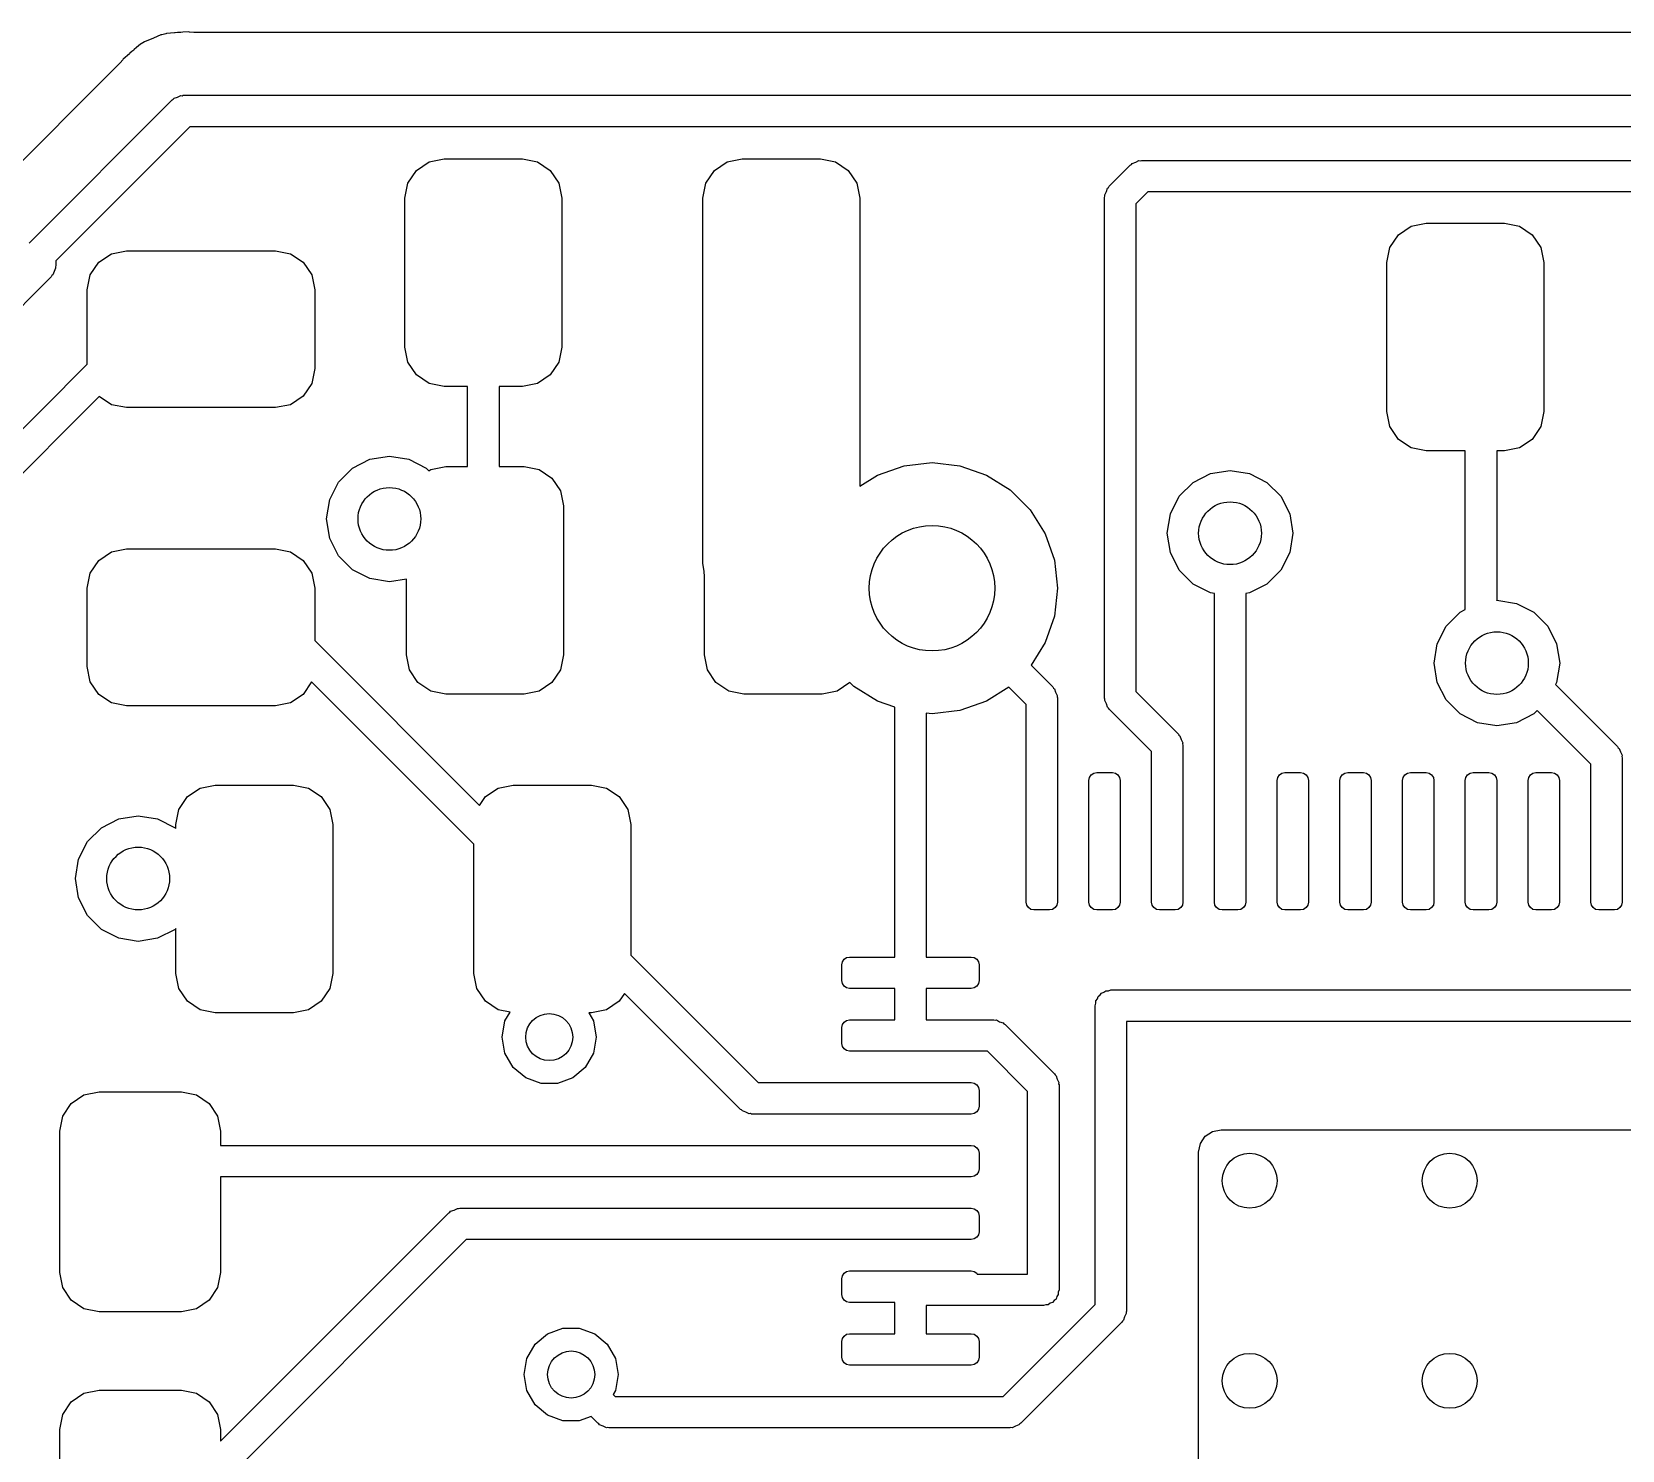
# Model space of a CAD drawing. Extents: x 0.71 to 7.56, y -5.16 to -0.79.
# Drawn here: x 3.8725 to 4.2717, y -1.8127 to -1.4569 of the extents above; entities that cross this region are included whole.
import ezdxf

# ---------------------------------------------------------------- set-up
doc = ezdxf.new("R2010")
doc.units = 0
doc.header["$MEASUREMENT"] = 0
doc.layers.add('BLACK', color=7, linetype='CONTINUOUS')

msp = doc.modelspace()

# ---------------------------------------------------------------- linework, layer by layer
at = {"layer": 'BLACK', "linetype": 'CONTINUOUS'}
for p, q in [((3.89881, -1.46084), (3.89821, -1.46136)), ((3.89976, -1.46002), (3.89881, -1.46084)), ((3.89993, -1.45995), (3.89976, -1.46002)), ((3.89976, -1.46002), (3.89976, -1.46002)), ((3.90083, -1.45941), (3.89993, -1.45995)), ((3.90098, -1.4593), (3.90083, -1.45941)), ((3.90289, -1.45859), (3.90098, -1.4593)), ((3.90098, -1.4593), (3.90098, -1.4593)), ((3.90305, -1.45852), (3.90289, -1.45859)), ((3.90491, -1.45767), (3.90305, -1.45852)), ((3.9051, -1.45764), (3.90491, -1.45767)), ((3.90491, -1.45767), (3.90491, -1.45767)), ((3.90611, -1.45739), (3.9051, -1.45764)), ((3.90629, -1.45732), (3.90611, -1.45739)), ((3.90832, -1.45717), (3.90629, -1.45732)), ((3.90629, -1.45732), (3.90629, -1.45732)), ((3.9085, -1.45715), (3.90832, -1.45717)), ((3.90911, -1.45707), (3.9085, -1.45715)), ((3.90973, -1.45707), (3.90911, -1.45707)), ((3.9099, -1.45706), (3.90973, -1.45707)), ((3.91042, -1.45702), (3.9099, -1.45706)), ((3.91194, -1.45691), (3.91042, -1.45702)), ((3.91212, -1.45696), (3.91194, -1.45691)), ((3.91194, -1.45691), (3.91194, -1.45691)), ((3.91316, -1.45707), (3.91212, -1.45696)), ((4.34539, -1.45707), (3.91316, -1.45707)), ((3.89472, -1.46471), (3.86254, -1.49688)), ((3.89537, -1.4639), (3.89472, -1.46471)), ((3.89547, -1.46374), (3.89537, -1.4639)), ((3.89702, -1.4624), (3.89547, -1.46373)), ((3.89547, -1.46373), (3.89547, -1.46374)), ((3.89714, -1.46228), (3.89702, -1.4624)), ((3.89758, -1.46184), (3.89714, -1.46228)), ((3.89808, -1.46147), (3.89758, -1.46184)), ((3.89821, -1.46136), (3.89808, -1.46147)), ((3.91022, -1.47293), (3.91052, -1.47283)), ((3.91052, -1.47283), (4.34803, -1.47283)), ((3.87182, -1.5099), (3.90774, -1.47399)), ((3.90774, -1.47399), (3.90802, -1.47384)), ((3.90802, -1.47384), (3.9082, -1.47359)), ((3.9082, -1.47359), (3.90908, -1.4733)), ((3.90908, -1.4733), (3.9099, -1.47288)), ((3.9099, -1.47288), (3.91022, -1.47293)), ((3.91215, -1.48071), (3.87854, -1.51432)), ((4.3464, -1.48071), (3.91215, -1.48071)), ((3.97222, -1.48953), (3.97598, -1.48878)), ((3.97598, -1.48878), (3.99567, -1.48878)), ((3.99567, -1.48878), (3.99944, -1.48953)), ((4.04702, -1.48953), (4.05079, -1.48878)), ((4.05079, -1.48878), (4.07047, -1.48878)), ((4.07047, -1.48878), (4.07424, -1.48953)), ((3.96689, -1.49486), (3.96902, -1.49166)), ((3.96902, -1.49166), (3.97222, -1.48953)), ((3.99944, -1.48953), (4.00263, -1.49166)), ((4.00263, -1.49166), (4.00476, -1.49486)), ((4.04169, -1.49486), (4.04383, -1.49166)), ((4.04383, -1.49166), (4.04702, -1.48953)), ((4.07424, -1.48953), (4.07743, -1.49166)), ((4.07743, -1.49166), (4.07957, -1.49486)), ((4.14289, -1.49564), (4.1482, -1.49033)), ((4.1482, -1.49033), (4.14848, -1.49018)), ((4.14848, -1.49018), (4.14867, -1.48993)), ((4.14867, -1.48993), (4.14955, -1.48964)), ((4.14955, -1.48964), (4.15037, -1.48922)), ((4.15037, -1.48922), (4.15068, -1.48927)), ((4.15068, -1.48927), (4.15098, -1.48917)), ((4.15098, -1.48917), (4.3376, -1.48917)), ((3.96614, -1.49862), (3.96689, -1.49486)), ((4.00476, -1.49486), (4.00551, -1.49862)), ((4.04094, -1.49862), (4.04169, -1.49486)), ((4.07957, -1.49486), (4.08031, -1.49862)), ((4.1422, -1.49699), (4.14248, -1.49611)), ((4.14248, -1.49611), (4.14274, -1.49592)), ((4.14274, -1.49592), (4.14289, -1.49564)), ((3.96614, -1.53602), (3.96614, -1.49862)), ((4.00551, -1.49862), (4.00551, -1.53602)), ((4.04094, -1.5122), (4.04094, -1.49862)), ((4.08031, -1.49862), (4.08031, -1.5122)), ((4.14173, -1.49843), (4.14183, -1.49812)), ((4.14173, -1.62402), (4.14173, -1.49843)), ((4.14178, -1.49781), (4.1422, -1.49699)), ((4.14183, -1.49812), (4.14178, -1.49781)), ((4.15262, -1.49705), (4.14961, -1.50006)), ((4.14961, -1.50006), (4.14961, -1.62238)), ((4.33597, -1.49705), (4.15262, -1.49705)), ((4.21335, -1.511), (4.21548, -1.5078)), ((4.21548, -1.5078), (4.21867, -1.50567)), ((4.21867, -1.50567), (4.22244, -1.50492)), ((4.22244, -1.50492), (4.24213, -1.50492)), ((4.24213, -1.50492), (4.24589, -1.50567)), ((4.24589, -1.50567), (4.24909, -1.5078)), ((4.24909, -1.5078), (4.25122, -1.511)), ((3.8893, -1.51469), (3.89249, -1.51256)), ((3.89249, -1.51256), (3.89626, -1.51181)), ((3.89626, -1.51181), (3.93366, -1.51181)), ((3.93366, -1.51181), (3.93743, -1.51256)), ((3.93743, -1.51256), (3.94062, -1.51469)), ((4.04094, -1.59016), (4.04094, -1.5122)), ((4.08031, -1.5122), (4.08031, -1.57088)), ((4.2126, -1.51476), (4.21335, -1.511)), ((4.25122, -1.511), (4.25197, -1.51476)), ((3.87849, -1.51617), (3.87808, -1.51699)), ((3.87854, -1.51555), (3.87845, -1.51585)), ((3.87845, -1.51585), (3.87849, -1.51617)), ((3.87854, -1.51432), (3.87854, -1.51555)), ((3.88717, -1.51789), (3.8893, -1.51469)), ((3.94062, -1.51469), (3.94275, -1.51789)), ((4.2126, -1.55217), (4.2126, -1.51476)), ((4.25197, -1.51476), (4.25197, -1.55217)), ((3.87739, -1.51834), (3.81105, -1.58467)), ((3.87753, -1.51805), (3.87739, -1.51834)), ((3.87779, -1.51787), (3.87753, -1.51805)), ((3.87808, -1.51699), (3.87779, -1.51787)), ((3.88642, -1.52165), (3.88717, -1.51789)), ((3.94275, -1.51789), (3.9435, -1.52165)), ((3.88642, -1.54028), (3.88642, -1.52165)), ((3.9435, -1.52165), (3.9435, -1.54134)), ((3.96689, -1.53979), (3.96614, -1.53602)), ((4.00551, -1.53602), (4.00476, -1.53979)), ((3.85338, -1.57332), (3.88642, -1.54028)), ((3.96902, -1.54298), (3.96689, -1.53979)), ((4.00476, -1.53979), (4.00263, -1.54298)), ((3.9435, -1.54134), (3.94275, -1.54511)), ((3.97222, -1.54512), (3.96902, -1.54298)), ((4.00263, -1.54298), (3.99944, -1.54512)), ((3.88944, -1.54839), (3.86213, -1.5757)), ((3.89249, -1.55043), (3.88944, -1.54839)), ((3.94062, -1.5483), (3.93743, -1.55043)), ((3.94275, -1.54511), (3.94062, -1.5483)), ((3.97598, -1.54587), (3.97222, -1.54512)), ((3.98189, -1.54587), (3.97598, -1.54587)), ((3.98189, -1.56594), (3.98189, -1.54587)), ((3.99567, -1.54587), (3.98976, -1.54587)), ((3.98976, -1.54587), (3.98976, -1.56594)), ((3.99944, -1.54512), (3.99567, -1.54587)), ((3.89626, -1.55118), (3.89249, -1.55043)), ((3.93366, -1.55118), (3.89626, -1.55118)), ((3.93743, -1.55043), (3.93366, -1.55118)), ((4.21335, -1.55593), (4.2126, -1.55217)), ((4.25197, -1.55217), (4.25122, -1.55593)), ((4.21548, -1.55913), (4.21335, -1.55593)), ((4.25122, -1.55593), (4.24909, -1.55913)), ((4.21867, -1.56126), (4.21548, -1.55913)), ((4.24909, -1.55913), (4.24589, -1.56126)), ((3.95299, -1.56635), (3.95738, -1.56412)), ((3.95738, -1.56412), (3.96225, -1.56335)), ((3.96225, -1.56335), (3.96711, -1.56412)), ((3.96711, -1.56412), (3.9715, -1.56635)), ((4.22244, -1.56201), (4.21867, -1.56126)), ((4.23228, -1.56201), (4.22244, -1.56201)), ((4.23228, -1.60183), (4.23228, -1.56201)), ((4.24213, -1.56201), (4.24016, -1.56201)), ((4.24016, -1.56201), (4.24016, -1.59951)), ((4.24589, -1.56126), (4.24213, -1.56201)), ((3.94951, -1.56984), (3.95299, -1.56635)), ((3.9715, -1.56635), (3.97215, -1.567)), ((3.97215, -1.567), (3.97261, -1.56669)), ((3.97261, -1.56669), (3.97638, -1.56594)), ((3.97638, -1.56594), (3.98189, -1.56594)), ((3.98976, -1.56594), (3.99606, -1.56594)), ((3.99606, -1.56594), (3.99983, -1.56669)), ((3.99983, -1.56669), (4.00302, -1.56883)), ((4.08031, -1.57088), (4.08478, -1.56808)), ((4.08478, -1.56808), (4.09144, -1.56575)), ((4.09144, -1.56575), (4.09844, -1.56496)), ((4.09844, -1.56496), (4.10545, -1.56575)), ((4.10545, -1.56575), (4.11211, -1.56808)), ((4.11211, -1.56808), (4.11808, -1.57183)), ((4.16397, -1.56994), (4.16836, -1.5677)), ((4.16836, -1.5677), (4.17323, -1.56693)), ((4.17323, -1.56693), (4.17809, -1.5677)), ((4.17809, -1.5677), (4.18248, -1.56994)), ((3.94727, -1.57423), (3.94951, -1.56984)), ((4.00302, -1.56883), (4.00516, -1.57202)), ((4.00516, -1.57202), (4.00591, -1.57579)), ((4.11808, -1.57183), (4.12307, -1.57682)), ((4.16049, -1.57342), (4.16397, -1.56994)), ((4.18248, -1.56994), (4.18597, -1.57342)), ((3.9465, -1.57909), (3.94727, -1.57423)), ((4.00591, -1.57579), (4.00591, -1.61319)), ((4.15825, -1.57781), (4.16049, -1.57342)), ((4.18597, -1.57342), (4.18821, -1.57781)), ((3.94727, -1.58396), (3.9465, -1.57909)), ((4.12307, -1.57682), (4.12682, -1.58279)), ((4.15748, -1.58268), (4.15825, -1.57781)), ((4.18821, -1.57781), (4.18898, -1.58268)), ((3.94951, -1.58835), (3.94727, -1.58396)), ((4.12682, -1.58279), (4.12915, -1.58945)), ((4.15825, -1.58754), (4.15748, -1.58268)), ((4.18898, -1.58268), (4.18821, -1.58754)), ((3.8893, -1.5895), (3.89249, -1.58736)), ((3.89249, -1.58736), (3.89626, -1.58661)), ((3.89626, -1.58661), (3.93366, -1.58661)), ((3.93366, -1.58661), (3.93743, -1.58736)), ((3.93743, -1.58736), (3.94062, -1.5895)), ((3.95299, -1.59183), (3.94951, -1.58835)), ((4.16049, -1.59193), (4.15825, -1.58754)), ((4.18821, -1.58754), (4.18597, -1.59193)), ((3.88717, -1.59269), (3.8893, -1.5895)), ((3.94062, -1.5895), (3.94275, -1.59269)), ((3.95738, -1.59407), (3.95299, -1.59183)), ((4.04124, -1.59224), (4.04094, -1.59016)), ((4.04134, -1.59356), (4.04124, -1.59224)), ((4.12915, -1.58945), (4.12994, -1.59646)), ((4.16397, -1.59542), (4.16049, -1.59193)), ((4.18597, -1.59193), (4.18248, -1.59542)), ((3.88642, -1.59646), (3.88717, -1.59269)), ((3.88642, -1.61614), (3.88642, -1.59646)), ((3.94275, -1.59269), (3.9435, -1.59646)), ((3.9435, -1.59646), (3.9435, -1.60959)), ((3.96225, -1.59484), (3.95738, -1.59407)), ((3.96654, -1.59416), (3.96225, -1.59484)), ((3.96654, -1.61319), (3.96654, -1.59416)), ((4.04134, -1.61319), (4.04134, -1.59356)), ((4.12994, -1.59646), (4.12915, -1.60347)), ((4.16836, -1.59765), (4.16397, -1.59542)), ((4.18248, -1.59542), (4.17809, -1.59765)), ((4.16929, -1.5978), (4.16836, -1.59765)), ((4.16929, -1.64469), (4.16929, -1.5978)), ((4.17809, -1.59765), (4.17717, -1.5978)), ((4.17717, -1.5978), (4.17717, -1.64469)), ((4.24016, -1.59951), (4.24022, -1.5995)), ((4.24022, -1.5995), (4.24509, -1.60027)), ((4.24509, -1.60027), (4.24948, -1.60251)), ((4.12915, -1.60347), (4.12682, -1.61012)), ((4.22748, -1.60599), (4.23096, -1.60251)), ((4.23096, -1.60251), (4.23228, -1.60183)), ((4.24948, -1.60251), (4.25296, -1.60599)), ((4.22524, -1.61038), (4.22748, -1.60599)), ((4.25296, -1.60599), (4.2552, -1.61038)), ((3.9435, -1.60959), (3.98487, -1.65096)), ((4.12682, -1.61012), (4.12329, -1.61574)), ((4.22447, -1.61525), (4.22524, -1.61038)), ((4.2552, -1.61038), (4.25597, -1.61525)), ((3.88717, -1.61991), (3.88642, -1.61614)), ((3.96728, -1.61696), (3.96654, -1.61319)), ((4.00591, -1.61319), (4.00516, -1.61696)), ((4.04209, -1.61696), (4.04134, -1.61319)), ((4.12329, -1.61574), (4.12877, -1.62121)), ((4.22524, -1.62011), (4.22447, -1.61525)), ((4.25597, -1.61525), (4.2552, -1.62011)), ((3.8893, -1.6231), (3.88717, -1.61991)), ((3.94273, -1.61995), (3.94062, -1.6231)), ((3.98346, -1.66069), (3.94273, -1.61995)), ((3.96942, -1.62015), (3.96728, -1.61696)), ((3.97261, -1.62228), (3.96942, -1.62015)), ((4.00302, -1.62015), (3.99983, -1.62228)), ((4.00516, -1.61696), (4.00302, -1.62015)), ((4.04422, -1.62015), (4.04209, -1.61696)), ((4.04741, -1.62228), (4.04422, -1.62015)), ((4.07783, -1.62015), (4.07463, -1.62228)), ((4.07785, -1.62012), (4.07783, -1.62015)), ((4.07881, -1.62108), (4.07785, -1.62012)), ((4.22748, -1.6245), (4.22524, -1.62011)), ((4.2552, -1.62011), (4.25493, -1.62063)), ((3.89249, -1.62524), (3.8893, -1.6231)), ((3.94062, -1.6231), (3.93743, -1.62524)), ((3.97638, -1.62303), (3.97261, -1.62228)), ((3.99606, -1.62303), (3.97638, -1.62303)), ((3.99983, -1.62228), (3.99606, -1.62303)), ((4.05118, -1.62303), (4.04741, -1.62228)), ((4.07087, -1.62303), (4.05118, -1.62303)), ((4.07463, -1.62228), (4.07087, -1.62303)), ((4.08478, -1.62483), (4.07881, -1.62108)), ((4.11773, -1.62131), (4.11211, -1.62483)), ((4.12205, -1.62563), (4.11773, -1.62131)), ((4.12877, -1.62121), (4.12891, -1.6215)), ((4.12891, -1.6215), (4.12917, -1.62168)), ((4.12917, -1.62168), (4.12945, -1.62256)), ((4.12945, -1.62256), (4.12987, -1.62338)), ((4.12987, -1.62338), (4.12982, -1.62369)), ((4.12982, -1.62369), (4.12992, -1.624)), ((4.12992, -1.624), (4.12992, -1.64469)), ((4.14183, -1.62432), (4.14173, -1.62402)), ((4.14178, -1.62463), (4.14183, -1.62432)), ((4.14961, -1.62238), (4.16026, -1.63304)), ((4.23096, -1.62799), (4.22748, -1.6245)), ((4.25493, -1.62063), (4.2705, -1.63619)), ((3.89626, -1.62598), (3.89249, -1.62524)), ((3.93366, -1.62598), (3.89626, -1.62598)), ((3.93743, -1.62524), (3.93366, -1.62598)), ((4.08907, -1.62634), (4.08478, -1.62483)), ((4.08907, -1.68898), (4.08907, -1.62634)), ((4.09844, -1.62795), (4.09695, -1.62778)), ((4.09695, -1.62778), (4.09695, -1.68898)), ((4.10545, -1.62716), (4.09844, -1.62795)), ((4.11211, -1.62483), (4.10545, -1.62716)), ((4.12205, -1.64469), (4.12205, -1.62563)), ((4.1422, -1.62545), (4.14178, -1.62463)), ((4.14248, -1.62633), (4.1422, -1.62545)), ((4.14274, -1.62652), (4.14248, -1.62633)), ((4.14289, -1.6268), (4.14274, -1.62652)), ((4.15354, -1.63746), (4.14289, -1.6268)), ((4.23535, -1.63022), (4.23096, -1.62799)), ((4.24948, -1.62799), (4.24509, -1.63022)), ((4.25032, -1.62715), (4.24948, -1.62799)), ((4.26378, -1.64061), (4.25032, -1.62715)), ((4.24022, -1.631), (4.23535, -1.63022)), ((4.24509, -1.63022), (4.24022, -1.631)), ((4.16026, -1.63304), (4.16041, -1.63333)), ((4.16041, -1.63333), (4.16067, -1.63351)), ((4.16067, -1.63351), (4.16095, -1.63439)), ((4.16095, -1.63439), (4.16137, -1.63521)), ((4.16137, -1.63521), (4.16132, -1.63552)), ((4.16132, -1.63552), (4.16142, -1.63583)), ((4.16142, -1.63583), (4.16142, -1.64469)), ((4.2705, -1.63619), (4.27064, -1.63648)), ((4.27064, -1.63648), (4.2709, -1.63666)), ((4.15354, -1.64469), (4.15354, -1.63746)), ((4.2709, -1.63666), (4.27119, -1.63754)), ((4.27119, -1.63754), (4.27161, -1.63836)), ((4.27161, -1.63836), (4.27156, -1.63868)), ((4.27156, -1.63868), (4.27165, -1.63898)), ((4.27165, -1.63898), (4.27165, -1.64469)), ((4.1378, -1.64469), (4.13795, -1.64393)), ((4.13795, -1.64393), (4.13837, -1.64329)), ((4.13837, -1.64329), (4.13901, -1.64287)), ((4.13901, -1.64287), (4.13976, -1.64272)), ((4.13976, -1.64272), (4.1437, -1.64272)), ((4.1437, -1.64272), (4.14445, -1.64287)), ((4.14445, -1.64287), (4.14509, -1.64329)), ((4.14509, -1.64329), (4.14552, -1.64393)), ((4.14552, -1.64393), (4.14567, -1.64469)), ((4.18504, -1.64469), (4.18519, -1.64393)), ((4.18519, -1.64393), (4.18562, -1.64329)), ((4.18562, -1.64329), (4.18625, -1.64287)), ((4.18625, -1.64287), (4.18701, -1.64272)), ((4.18701, -1.64272), (4.19094, -1.64272)), ((4.19094, -1.64272), (4.1917, -1.64287)), ((4.1917, -1.64287), (4.19234, -1.64329)), ((4.19234, -1.64329), (4.19276, -1.64393)), ((4.19276, -1.64393), (4.19291, -1.64469)), ((4.20079, -1.64469), (4.20094, -1.64393)), ((4.20094, -1.64393), (4.20136, -1.64329)), ((4.20136, -1.64329), (4.202, -1.64287)), ((4.202, -1.64287), (4.20276, -1.64272)), ((4.20276, -1.64272), (4.20669, -1.64272)), ((4.20669, -1.64272), (4.20745, -1.64287)), ((4.20745, -1.64287), (4.20808, -1.64329)), ((4.20808, -1.64329), (4.20851, -1.64393)), ((4.20851, -1.64393), (4.20866, -1.64469)), ((4.21654, -1.64469), (4.21669, -1.64393)), ((4.21669, -1.64393), (4.21711, -1.64329)), ((4.21711, -1.64329), (4.21775, -1.64287)), ((4.21775, -1.64287), (4.2185, -1.64272)), ((4.2185, -1.64272), (4.22244, -1.64272)), ((4.22244, -1.64272), (4.22319, -1.64287)), ((4.22319, -1.64287), (4.22383, -1.64329)), ((4.22383, -1.64329), (4.22426, -1.64393)), ((4.22426, -1.64393), (4.22441, -1.64469)), ((4.23228, -1.64469), (4.23243, -1.64393)), ((4.23243, -1.64393), (4.23286, -1.64329)), ((4.23286, -1.64329), (4.2335, -1.64287)), ((4.2335, -1.64287), (4.23425, -1.64272)), ((4.23425, -1.64272), (4.23819, -1.64272)), ((4.23819, -1.64272), (4.23894, -1.64287)), ((4.23894, -1.64287), (4.23958, -1.64329)), ((4.23958, -1.64329), (4.24001, -1.64393)), ((4.24001, -1.64393), (4.24016, -1.64469)), ((4.24803, -1.64469), (4.24818, -1.64393)), ((4.24818, -1.64393), (4.24861, -1.64329)), ((4.24861, -1.64329), (4.24925, -1.64287)), ((4.24925, -1.64287), (4.25, -1.64272)), ((4.25, -1.64272), (4.25394, -1.64272)), ((4.25394, -1.64272), (4.25469, -1.64287)), ((4.25469, -1.64287), (4.25533, -1.64329)), ((4.25533, -1.64329), (4.25576, -1.64393)), ((4.25576, -1.64393), (4.25591, -1.64469)), ((4.26378, -1.64469), (4.26378, -1.64061)), ((3.91154, -1.64875), (3.91474, -1.64662)), ((3.91474, -1.64662), (3.9185, -1.64587)), ((3.9185, -1.64587), (3.93819, -1.64587)), ((3.93819, -1.64587), (3.94196, -1.64662)), ((3.94196, -1.64662), (3.94515, -1.64875)), ((3.98635, -1.64875), (3.98954, -1.64662)), ((3.98954, -1.64662), (3.99331, -1.64587)), ((3.99331, -1.64587), (4.01299, -1.64587)), ((4.01299, -1.64587), (4.01676, -1.64662)), ((4.01676, -1.64662), (4.01995, -1.64875)), ((4.12205, -1.6752), (4.12205, -1.64469)), ((4.12992, -1.64469), (4.12992, -1.6752)), ((4.1378, -1.6752), (4.1378, -1.64469)), ((4.14567, -1.64469), (4.14567, -1.6752)), ((4.15354, -1.6752), (4.15354, -1.64469)), ((4.16142, -1.64469), (4.16142, -1.6752)), ((4.16929, -1.6752), (4.16929, -1.64469)), ((4.17717, -1.64469), (4.17717, -1.6752)), ((4.18504, -1.6752), (4.18504, -1.64469)), ((4.19291, -1.64469), (4.19291, -1.6752)), ((4.20079, -1.6752), (4.20079, -1.64469)), ((4.20866, -1.64469), (4.20866, -1.6752)), ((4.21654, -1.6752), (4.21654, -1.64469)), ((4.22441, -1.64469), (4.22441, -1.6752)), ((4.23228, -1.6752), (4.23228, -1.64469)), ((4.24016, -1.64469), (4.24016, -1.6752)), ((4.24803, -1.6752), (4.24803, -1.64469)), ((4.25591, -1.64469), (4.25591, -1.6752)), ((4.26378, -1.6752), (4.26378, -1.64469)), ((4.27165, -1.64469), (4.27165, -1.6752)), ((3.90866, -1.65571), (3.90941, -1.65194)), ((3.90941, -1.65194), (3.91154, -1.64875)), ((3.94515, -1.64875), (3.94728, -1.65194)), ((3.94728, -1.65194), (3.94803, -1.65571)), ((3.98487, -1.65096), (3.98635, -1.64875)), ((4.01995, -1.64875), (4.02209, -1.65194)), ((4.02209, -1.65194), (4.02283, -1.65571)), ((3.88996, -1.65655), (3.89435, -1.65431)), ((3.89435, -1.65431), (3.89921, -1.65354)), ((3.89921, -1.65354), (3.90408, -1.65431)), ((3.90408, -1.65431), (3.90847, -1.65655)), ((3.90866, -1.65674), (3.90866, -1.65571)), ((3.94803, -1.65571), (3.94803, -1.69311)), ((4.02283, -1.65571), (4.02283, -1.68853)), ((3.88424, -1.66442), (3.88647, -1.66003)), ((3.88647, -1.66003), (3.88996, -1.65655)), ((3.90847, -1.65655), (3.90866, -1.65674)), ((3.88346, -1.66929), (3.88424, -1.66442)), ((3.98346, -1.69311), (3.98346, -1.66069)), ((3.88424, -1.67416), (3.88346, -1.66929)), ((3.88647, -1.67855), (3.88424, -1.67416)), ((4.1222, -1.67595), (4.12205, -1.6752)), ((4.12262, -1.67659), (4.1222, -1.67595)), ((4.12977, -1.67595), (4.12934, -1.67659)), ((4.12992, -1.6752), (4.12977, -1.67595)), ((4.13795, -1.67595), (4.1378, -1.6752)), ((4.13837, -1.67659), (4.13795, -1.67595)), ((4.14552, -1.67595), (4.14509, -1.67659)), ((4.14567, -1.6752), (4.14552, -1.67595)), ((4.15369, -1.67595), (4.15354, -1.6752)), ((4.15412, -1.67659), (4.15369, -1.67595)), ((4.16127, -1.67595), (4.16084, -1.67659)), ((4.16142, -1.6752), (4.16127, -1.67595)), ((4.16944, -1.67595), (4.16929, -1.6752)), ((4.16987, -1.67659), (4.16944, -1.67595)), ((4.17702, -1.67595), (4.17659, -1.67659)), ((4.17717, -1.6752), (4.17702, -1.67595)), ((4.18519, -1.67595), (4.18504, -1.6752)), ((4.18562, -1.67659), (4.18519, -1.67595)), ((4.19276, -1.67595), (4.19234, -1.67659)), ((4.19291, -1.6752), (4.19276, -1.67595)), ((4.20094, -1.67595), (4.20079, -1.6752)), ((4.20136, -1.67659), (4.20094, -1.67595)), ((4.20851, -1.67595), (4.20808, -1.67659)), ((4.20866, -1.6752), (4.20851, -1.67595)), ((4.21669, -1.67595), (4.21654, -1.6752)), ((4.21711, -1.67659), (4.21669, -1.67595)), ((4.22426, -1.67595), (4.22383, -1.67659)), ((4.22441, -1.6752), (4.22426, -1.67595)), ((4.23243, -1.67595), (4.23228, -1.6752)), ((4.23286, -1.67659), (4.23243, -1.67595)), ((4.24001, -1.67595), (4.23958, -1.67659)), ((4.24016, -1.6752), (4.24001, -1.67595)), ((4.24818, -1.67595), (4.24803, -1.6752)), ((4.24861, -1.67659), (4.24818, -1.67595)), ((4.25576, -1.67595), (4.25533, -1.67659)), ((4.25591, -1.6752), (4.25576, -1.67595)), ((4.26393, -1.67595), (4.26378, -1.6752)), ((4.26436, -1.67659), (4.26393, -1.67595)), ((4.2715, -1.67595), (4.27108, -1.67659)), ((4.27165, -1.6752), (4.2715, -1.67595)), ((3.88996, -1.68203), (3.88647, -1.67855)), ((4.12326, -1.67702), (4.12262, -1.67659)), ((4.12402, -1.67717), (4.12326, -1.67702)), ((4.12795, -1.67717), (4.12402, -1.67717)), ((4.12871, -1.67702), (4.12795, -1.67717)), ((4.12934, -1.67659), (4.12871, -1.67702)), ((4.13901, -1.67702), (4.13837, -1.67659)), ((4.13976, -1.67717), (4.13901, -1.67702)), ((4.1437, -1.67717), (4.13976, -1.67717)), ((4.14445, -1.67702), (4.1437, -1.67717)), ((4.14509, -1.67659), (4.14445, -1.67702)), ((4.15476, -1.67702), (4.15412, -1.67659)), ((4.15551, -1.67717), (4.15476, -1.67702)), ((4.15945, -1.67717), (4.15551, -1.67717)), ((4.1602, -1.67702), (4.15945, -1.67717)), ((4.16084, -1.67659), (4.1602, -1.67702)), ((4.17051, -1.67702), (4.16987, -1.67659)), ((4.17126, -1.67717), (4.17051, -1.67702)), ((4.1752, -1.67717), (4.17126, -1.67717)), ((4.17595, -1.67702), (4.1752, -1.67717)), ((4.17659, -1.67659), (4.17595, -1.67702)), ((4.18625, -1.67702), (4.18562, -1.67659)), ((4.18701, -1.67717), (4.18625, -1.67702)), ((4.19094, -1.67717), (4.18701, -1.67717)), ((4.1917, -1.67702), (4.19094, -1.67717)), ((4.19234, -1.67659), (4.1917, -1.67702)), ((4.202, -1.67702), (4.20136, -1.67659)), ((4.20276, -1.67717), (4.202, -1.67702)), ((4.20669, -1.67717), (4.20276, -1.67717)), ((4.20745, -1.67702), (4.20669, -1.67717)), ((4.20808, -1.67659), (4.20745, -1.67702)), ((4.21775, -1.67702), (4.21711, -1.67659)), ((4.2185, -1.67717), (4.21775, -1.67702)), ((4.22244, -1.67717), (4.2185, -1.67717)), ((4.22319, -1.67702), (4.22244, -1.67717)), ((4.22383, -1.67659), (4.22319, -1.67702)), ((4.2335, -1.67702), (4.23286, -1.67659)), ((4.23425, -1.67717), (4.2335, -1.67702)), ((4.23819, -1.67717), (4.23425, -1.67717)), ((4.23894, -1.67702), (4.23819, -1.67717)), ((4.23958, -1.67659), (4.23894, -1.67702)), ((4.24925, -1.67702), (4.24861, -1.67659)), ((4.25, -1.67717), (4.24925, -1.67702)), ((4.25394, -1.67717), (4.25, -1.67717)), ((4.25469, -1.67702), (4.25394, -1.67717)), ((4.25533, -1.67659), (4.25469, -1.67702)), ((4.26499, -1.67702), (4.26436, -1.67659)), ((4.26575, -1.67717), (4.26499, -1.67702)), ((4.26969, -1.67717), (4.26575, -1.67717)), ((4.27044, -1.67702), (4.26969, -1.67717)), ((4.27108, -1.67659), (4.27044, -1.67702)), ((3.89435, -1.68427), (3.88996, -1.68203)), ((3.89921, -1.68504), (3.89435, -1.68427)), ((3.90408, -1.68427), (3.89921, -1.68504)), ((3.90847, -1.68203), (3.90408, -1.68427)), ((3.90866, -1.68184), (3.90847, -1.68203)), ((3.90866, -1.69311), (3.90866, -1.68184)), ((4.02283, -1.68853), (4.05478, -1.72047)), ((4.07579, -1.69094), (4.07594, -1.69019)), ((4.07579, -1.69488), (4.07579, -1.69094)), ((4.07594, -1.69019), (4.07636, -1.68955)), ((4.07636, -1.68955), (4.077, -1.68913)), ((4.077, -1.68913), (4.07776, -1.68898)), ((4.07776, -1.68898), (4.08907, -1.68898)), ((4.09695, -1.68898), (4.10827, -1.68898)), ((4.10827, -1.68898), (4.10902, -1.68913)), ((4.10902, -1.68913), (4.10966, -1.68955)), ((4.10966, -1.68955), (4.11009, -1.69019)), ((4.11009, -1.69019), (4.11024, -1.69094)), ((4.11024, -1.69094), (4.11024, -1.69488)), ((3.90941, -1.69688), (3.90866, -1.69311)), ((3.94803, -1.69311), (3.94728, -1.69688)), ((3.98421, -1.69688), (3.98346, -1.69311)), ((4.07594, -1.69564), (4.07579, -1.69488)), ((4.07636, -1.69627), (4.07594, -1.69564)), ((4.077, -1.6967), (4.07636, -1.69627)), ((4.10966, -1.69627), (4.10902, -1.6967)), ((4.11009, -1.69564), (4.10966, -1.69627)), ((4.11024, -1.69488), (4.11009, -1.69564)), ((3.91154, -1.70007), (3.90941, -1.69688)), ((3.91474, -1.7022), (3.91154, -1.70007)), ((3.94515, -1.70007), (3.94196, -1.7022)), ((3.94728, -1.69688), (3.94515, -1.70007)), ((3.98635, -1.70007), (3.98421, -1.69688)), ((3.98954, -1.7022), (3.98635, -1.70007)), ((4.01995, -1.70007), (4.01676, -1.7022)), ((4.02127, -1.6981), (4.01995, -1.70007)), ((4.05037, -1.72719), (4.02127, -1.6981)), ((4.07776, -1.69685), (4.077, -1.6967)), ((4.08907, -1.69685), (4.07776, -1.69685)), ((4.08907, -1.70472), (4.08907, -1.69685)), ((4.10827, -1.69685), (4.09695, -1.69685)), ((4.09695, -1.69685), (4.09695, -1.70472)), ((4.10902, -1.6967), (4.10827, -1.69685)), ((4.13956, -1.69996), (4.13993, -1.69946)), ((4.13956, -1.70059), (4.13956, -1.69996)), ((4.13993, -1.69946), (4.14012, -1.69887)), ((4.14012, -1.69887), (4.14063, -1.6985)), ((4.14063, -1.6985), (4.14099, -1.698)), ((4.14099, -1.698), (4.14159, -1.6978)), ((4.14159, -1.6978), (4.14209, -1.69744)), ((4.14209, -1.69744), (4.14271, -1.69744)), ((4.14271, -1.69744), (4.14331, -1.69724)), ((4.14331, -1.69724), (4.28937, -1.69724)), ((3.9185, -1.70295), (3.91474, -1.7022)), ((3.93819, -1.70295), (3.9185, -1.70295)), ((3.94196, -1.7022), (3.93819, -1.70295)), ((3.99254, -1.7028), (3.98954, -1.7022)), ((3.99126, -1.70502), (3.99254, -1.7028)), ((4.01299, -1.70295), (4.01227, -1.70295)), ((4.01227, -1.70295), (4.01346, -1.70502)), ((4.01676, -1.7022), (4.01299, -1.70295)), ((4.13937, -1.70118), (4.13956, -1.70059)), ((4.13937, -1.77615), (4.13937, -1.70118)), ((3.99055, -1.70906), (3.99126, -1.70502)), ((4.01346, -1.70502), (4.01417, -1.70906)), ((4.07579, -1.70669), (4.07594, -1.70594)), ((4.07579, -1.71063), (4.07579, -1.70669)), ((4.07594, -1.70594), (4.07636, -1.7053)), ((4.07636, -1.7053), (4.077, -1.70487)), ((4.077, -1.70487), (4.07776, -1.70472)), ((4.07776, -1.70472), (4.08907, -1.70472)), ((4.09695, -1.70472), (4.10827, -1.70472)), ((4.10827, -1.70472), (4.11398, -1.70472)), ((4.11398, -1.70472), (4.11428, -1.70482)), ((4.11428, -1.70482), (4.11459, -1.70477)), ((4.11459, -1.70477), (4.11541, -1.70519)), ((4.11541, -1.70519), (4.11629, -1.70548)), ((4.11629, -1.70548), (4.11648, -1.70573)), ((4.11648, -1.70573), (4.11676, -1.70588)), ((4.11676, -1.70588), (4.12916, -1.71828)), ((4.28774, -1.70512), (4.14724, -1.70512)), ((4.14724, -1.70512), (4.14724, -1.77778)), ((3.99126, -1.71309), (3.99055, -1.70906)), ((4.01417, -1.70906), (4.01346, -1.71309)), ((4.07594, -1.71138), (4.07579, -1.71063)), ((4.07636, -1.71202), (4.07594, -1.71138)), ((4.077, -1.71245), (4.07636, -1.71202)), ((3.99331, -1.71665), (3.99126, -1.71309)), ((4.01346, -1.71309), (4.01141, -1.71665)), ((4.07776, -1.7126), (4.077, -1.71245)), ((4.09301, -1.7126), (4.07776, -1.7126)), ((4.11234, -1.7126), (4.09301, -1.7126)), ((4.12244, -1.72269), (4.11234, -1.7126)), ((3.99646, -1.71928), (3.99331, -1.71665)), ((4.00031, -1.72069), (3.99646, -1.71928)), ((4.00827, -1.71928), (4.00441, -1.72069)), ((4.01141, -1.71665), (4.00827, -1.71928)), ((4.12916, -1.71828), (4.12931, -1.71856)), ((4.12931, -1.71856), (4.12956, -1.71875)), ((4.12956, -1.71875), (4.12985, -1.71963)), ((4.12985, -1.71963), (4.13027, -1.72045)), ((3.88241, -1.72572), (3.8856, -1.72358)), ((3.8856, -1.72358), (3.88937, -1.72283)), ((3.88937, -1.72283), (3.91004, -1.72283)), ((3.91004, -1.72283), (3.91381, -1.72358)), ((3.91381, -1.72358), (3.917, -1.72572)), ((4.00441, -1.72069), (4.00031, -1.72069)), ((4.05478, -1.72047), (4.08092, -1.72047)), ((4.08092, -1.72047), (4.10827, -1.72047)), ((4.10827, -1.72047), (4.10902, -1.72062)), ((4.10902, -1.72062), (4.10966, -1.72105)), ((4.10966, -1.72105), (4.11009, -1.72169)), ((4.11009, -1.72169), (4.11024, -1.72244)), ((4.11024, -1.72244), (4.11024, -1.72638)), ((4.12244, -1.7685), (4.12244, -1.72269)), ((4.13027, -1.72045), (4.13022, -1.72076)), ((4.13022, -1.72076), (4.13031, -1.72106)), ((4.13031, -1.72106), (4.13031, -1.77244)), ((3.88028, -1.72891), (3.88241, -1.72572)), ((3.917, -1.72572), (3.91913, -1.72891)), ((4.05065, -1.72734), (4.05037, -1.72719)), ((4.05084, -1.72759), (4.05065, -1.72734)), ((4.05171, -1.72788), (4.05084, -1.72759)), ((4.05253, -1.7283), (4.05171, -1.72788)), ((4.05285, -1.72825), (4.05253, -1.7283)), ((4.05315, -1.72835), (4.05285, -1.72825)), ((4.10902, -1.7282), (4.10827, -1.72835)), ((4.10966, -1.72777), (4.10902, -1.7282)), ((4.11009, -1.72713), (4.10966, -1.72777)), ((4.11024, -1.72638), (4.11009, -1.72713)), ((3.87953, -1.73268), (3.88028, -1.72891)), ((3.91913, -1.72891), (3.91988, -1.73268)), ((4.07776, -1.72835), (4.05315, -1.72835)), ((4.10827, -1.72835), (4.07776, -1.72835)), ((4.16885, -1.73272), (4.17102, -1.73228)), ((4.17102, -1.73228), (4.28567, -1.73228)), ((3.87953, -1.76811), (3.87953, -1.73268)), ((3.91988, -1.73268), (3.91988, -1.73622)), ((3.91988, -1.73622), (4.09301, -1.73622)), ((4.09301, -1.73622), (4.10827, -1.73622)), ((4.10827, -1.73622), (4.10902, -1.73637)), ((4.16535, -1.73795), (4.16579, -1.73578)), ((4.16579, -1.73578), (4.16701, -1.73394)), ((4.16701, -1.73394), (4.16885, -1.73272)), ((4.10902, -1.73637), (4.10966, -1.7368)), ((4.10966, -1.7368), (4.11009, -1.73744)), ((4.11009, -1.73744), (4.11024, -1.73819)), ((4.11024, -1.73819), (4.11024, -1.74213)), ((4.16535, -1.8526), (4.16535, -1.73795)), ((4.07776, -1.74409), (3.91988, -1.74409)), ((3.91988, -1.74409), (3.91988, -1.76811)), ((4.10827, -1.74409), (4.07776, -1.74409)), ((4.10902, -1.74394), (4.10827, -1.74409)), ((4.10966, -1.74352), (4.10902, -1.74394)), ((4.11009, -1.74288), (4.10966, -1.74352)), ((4.11024, -1.74213), (4.11009, -1.74288)), ((3.97848, -1.75244), (3.97931, -1.75202)), ((3.97931, -1.75202), (3.97962, -1.75207)), ((3.97962, -1.75207), (3.97992, -1.75197)), ((3.97992, -1.75197), (4.09301, -1.75197)), ((4.09301, -1.75197), (4.10827, -1.75197)), ((4.10827, -1.75197), (4.10902, -1.75212)), ((4.10902, -1.75212), (4.10966, -1.75255)), ((3.91988, -1.81038), (3.97714, -1.75312)), ((3.97714, -1.75312), (3.97742, -1.75298)), ((3.97742, -1.75298), (3.97761, -1.75272)), ((3.97761, -1.75272), (3.97848, -1.75244)), ((4.10966, -1.75255), (4.11009, -1.75318)), ((4.11009, -1.75318), (4.11024, -1.75394)), ((4.11024, -1.75394), (4.11024, -1.75787)), ((3.98155, -1.75984), (3.91988, -1.82151)), ((4.07776, -1.75984), (3.98155, -1.75984)), ((4.10827, -1.75984), (4.07776, -1.75984)), ((4.10902, -1.75969), (4.10827, -1.75984)), ((4.10966, -1.75927), (4.10902, -1.75969)), ((4.11009, -1.75863), (4.10966, -1.75927)), ((4.11024, -1.75787), (4.11009, -1.75863)), ((3.88028, -1.77188), (3.87953, -1.76811)), ((3.91988, -1.76811), (3.91913, -1.77188)), ((4.07636, -1.76829), (4.077, -1.76787)), ((4.077, -1.76787), (4.07776, -1.76772)), ((4.07776, -1.76772), (4.10827, -1.76772)), ((4.10827, -1.76772), (4.10902, -1.76787)), ((4.10902, -1.76787), (4.10966, -1.76829)), ((3.88241, -1.77507), (3.88028, -1.77188)), ((3.91913, -1.77188), (3.917, -1.77507)), ((4.07579, -1.76969), (4.07594, -1.76893)), ((4.07579, -1.77362), (4.07579, -1.76969)), ((4.07594, -1.76893), (4.07636, -1.76829)), ((4.10966, -1.76829), (4.1098, -1.7685)), ((4.1098, -1.7685), (4.12244, -1.7685)), ((3.8856, -1.7772), (3.88241, -1.77507)), ((3.917, -1.77507), (3.91381, -1.7772)), ((4.07594, -1.77438), (4.07579, -1.77362)), ((4.07636, -1.77501), (4.07594, -1.77438)), ((4.077, -1.77544), (4.07636, -1.77501)), ((4.07776, -1.77559), (4.077, -1.77544)), ((4.08907, -1.77559), (4.07776, -1.77559)), ((4.08907, -1.78346), (4.08907, -1.77559)), ((4.11631, -1.79921), (4.13937, -1.77615)), ((4.12697, -1.77619), (4.12638, -1.77638)), ((4.12759, -1.77619), (4.12697, -1.77619)), ((4.1281, -1.77582), (4.12759, -1.77619)), ((4.12869, -1.77563), (4.1281, -1.77582)), ((4.12906, -1.77512), (4.12869, -1.77563)), ((4.12956, -1.77476), (4.12906, -1.77512)), ((4.12976, -1.77416), (4.12956, -1.77476)), ((4.13012, -1.77366), (4.12976, -1.77416)), ((4.13031, -1.77244), (4.13012, -1.77303)), ((4.13012, -1.77303), (4.13012, -1.77366)), ((3.88937, -1.77795), (3.8856, -1.7772)), ((3.91004, -1.77795), (3.88937, -1.77795)), ((3.91381, -1.7772), (3.91004, -1.77795)), ((4.12638, -1.77638), (4.09695, -1.77638)), ((4.09695, -1.77638), (4.09695, -1.78346)), ((4.14649, -1.7801), (4.14624, -1.78028)), ((4.14678, -1.77922), (4.14649, -1.7801)), ((4.1472, -1.7784), (4.14678, -1.77922)), ((4.14724, -1.77778), (4.14715, -1.77808)), ((4.14715, -1.77808), (4.1472, -1.7784)), ((3.99883, -1.78611), (4.00197, -1.78347)), ((4.00197, -1.78347), (4.00582, -1.78207)), ((4.00582, -1.78207), (4.00992, -1.78207)), ((4.00992, -1.78207), (4.01378, -1.78347)), ((4.01378, -1.78347), (4.01692, -1.78611)), ((4.07594, -1.78468), (4.07636, -1.78404)), ((4.07636, -1.78404), (4.077, -1.78361)), ((4.077, -1.78361), (4.07776, -1.78346)), ((4.07776, -1.78346), (4.08907, -1.78346)), ((4.09695, -1.78346), (4.10827, -1.78346)), ((4.10827, -1.78346), (4.10902, -1.78361)), ((4.10902, -1.78361), (4.10966, -1.78404)), ((4.10966, -1.78404), (4.11009, -1.78468)), ((4.14609, -1.78057), (4.12072, -1.80593)), ((4.14624, -1.78028), (4.14609, -1.78057)), ((3.99678, -1.78966), (3.99883, -1.78611)), ((4.01692, -1.78611), (4.01897, -1.78966)), ((4.07579, -1.78543), (4.07594, -1.78468)), ((4.07579, -1.78937), (4.07579, -1.78543)), ((4.11009, -1.78468), (4.11024, -1.78543)), ((4.11024, -1.78543), (4.11024, -1.78937)), ((3.99606, -1.7937), (3.99678, -1.78966)), ((4.01897, -1.78966), (4.01969, -1.7937)), ((4.07594, -1.79012), (4.07579, -1.78937)), ((4.07636, -1.79076), (4.07594, -1.79012)), ((4.077, -1.79119), (4.07636, -1.79076)), ((4.07776, -1.79134), (4.077, -1.79119)), ((4.10827, -1.79134), (4.07776, -1.79134)), ((4.10902, -1.79119), (4.10827, -1.79134)), ((4.10966, -1.79076), (4.10902, -1.79119)), ((4.11009, -1.79012), (4.10966, -1.79076)), ((4.11024, -1.78937), (4.11009, -1.79012)), ((3.99678, -1.79774), (3.99606, -1.7937)), ((4.01969, -1.7937), (4.01897, -1.79774)), ((3.88241, -1.80052), (3.8856, -1.79839)), ((3.8856, -1.79839), (3.88937, -1.79764)), ((3.88937, -1.79764), (3.91004, -1.79764)), ((3.91004, -1.79764), (3.91381, -1.79839)), ((3.91381, -1.79839), (3.917, -1.80052)), ((3.99883, -1.80129), (3.99678, -1.79774)), ((4.01897, -1.79774), (4.01843, -1.79869)), ((4.01843, -1.79869), (4.01895, -1.79921)), ((4.01895, -1.79921), (4.09301, -1.79921)), ((4.09301, -1.79921), (4.10827, -1.79921)), ((4.10827, -1.79921), (4.11631, -1.79921)), ((3.87953, -1.80748), (3.88028, -1.80371)), ((3.88028, -1.80371), (3.88241, -1.80052)), ((3.917, -1.80052), (3.91913, -1.80371)), ((3.91913, -1.80371), (3.91988, -1.80748)), ((4.00197, -1.80393), (3.99883, -1.80129)), ((4.00582, -1.80533), (4.00197, -1.80393)), ((3.87953, -1.84291), (3.87953, -1.80748)), ((3.91988, -1.80748), (3.91988, -1.81038)), ((4.00992, -1.80533), (4.00582, -1.80533)), ((4.01287, -1.80426), (4.00992, -1.80533)), ((4.01454, -1.80593), (4.01287, -1.80426)), ((4.01482, -1.80608), (4.01454, -1.80593)), ((4.01501, -1.80633), (4.01482, -1.80608)), ((4.01589, -1.80662), (4.01501, -1.80633)), ((4.01671, -1.80704), (4.01589, -1.80662)), ((4.01702, -1.80699), (4.01671, -1.80704)), ((4.01732, -1.80709), (4.01702, -1.80699)), ((4.07776, -1.80709), (4.01732, -1.80709)), ((4.09301, -1.80709), (4.07776, -1.80709)), ((4.11794, -1.80709), (4.09301, -1.80709)), ((4.11824, -1.80699), (4.11794, -1.80709)), ((4.11856, -1.80704), (4.11824, -1.80699)), ((4.11938, -1.80662), (4.11856, -1.80704)), ((4.12025, -1.80633), (4.11938, -1.80662)), ((4.12044, -1.80608), (4.12025, -1.80633)), ((4.12072, -1.80593), (4.12044, -1.80608))]:
    msp.add_line(p, q, dxfattribs=at)
at = {"layer": 'BLACK'}
for centre, radius in [((3.96225, -1.57909), 0.007874), ((4.17323, -1.58268), 0.007874), ((4.09844, -1.59646), 0.015748), ((4.24022, -1.61525), 0.007874), ((3.89921, -1.66929), 0.007874), ((4.00236, -1.70906), 0.005906), ((4.17815, -1.74508), 0.00689), ((4.22835, -1.74508), 0.00689), ((4.00787, -1.7937), 0.005906), ((4.17815, -1.79528), 0.00689), ((4.22835, -1.79528), 0.00689)]:
    msp.add_circle(centre, radius, dxfattribs=at)

doc.saveas('drawing.dxf')
